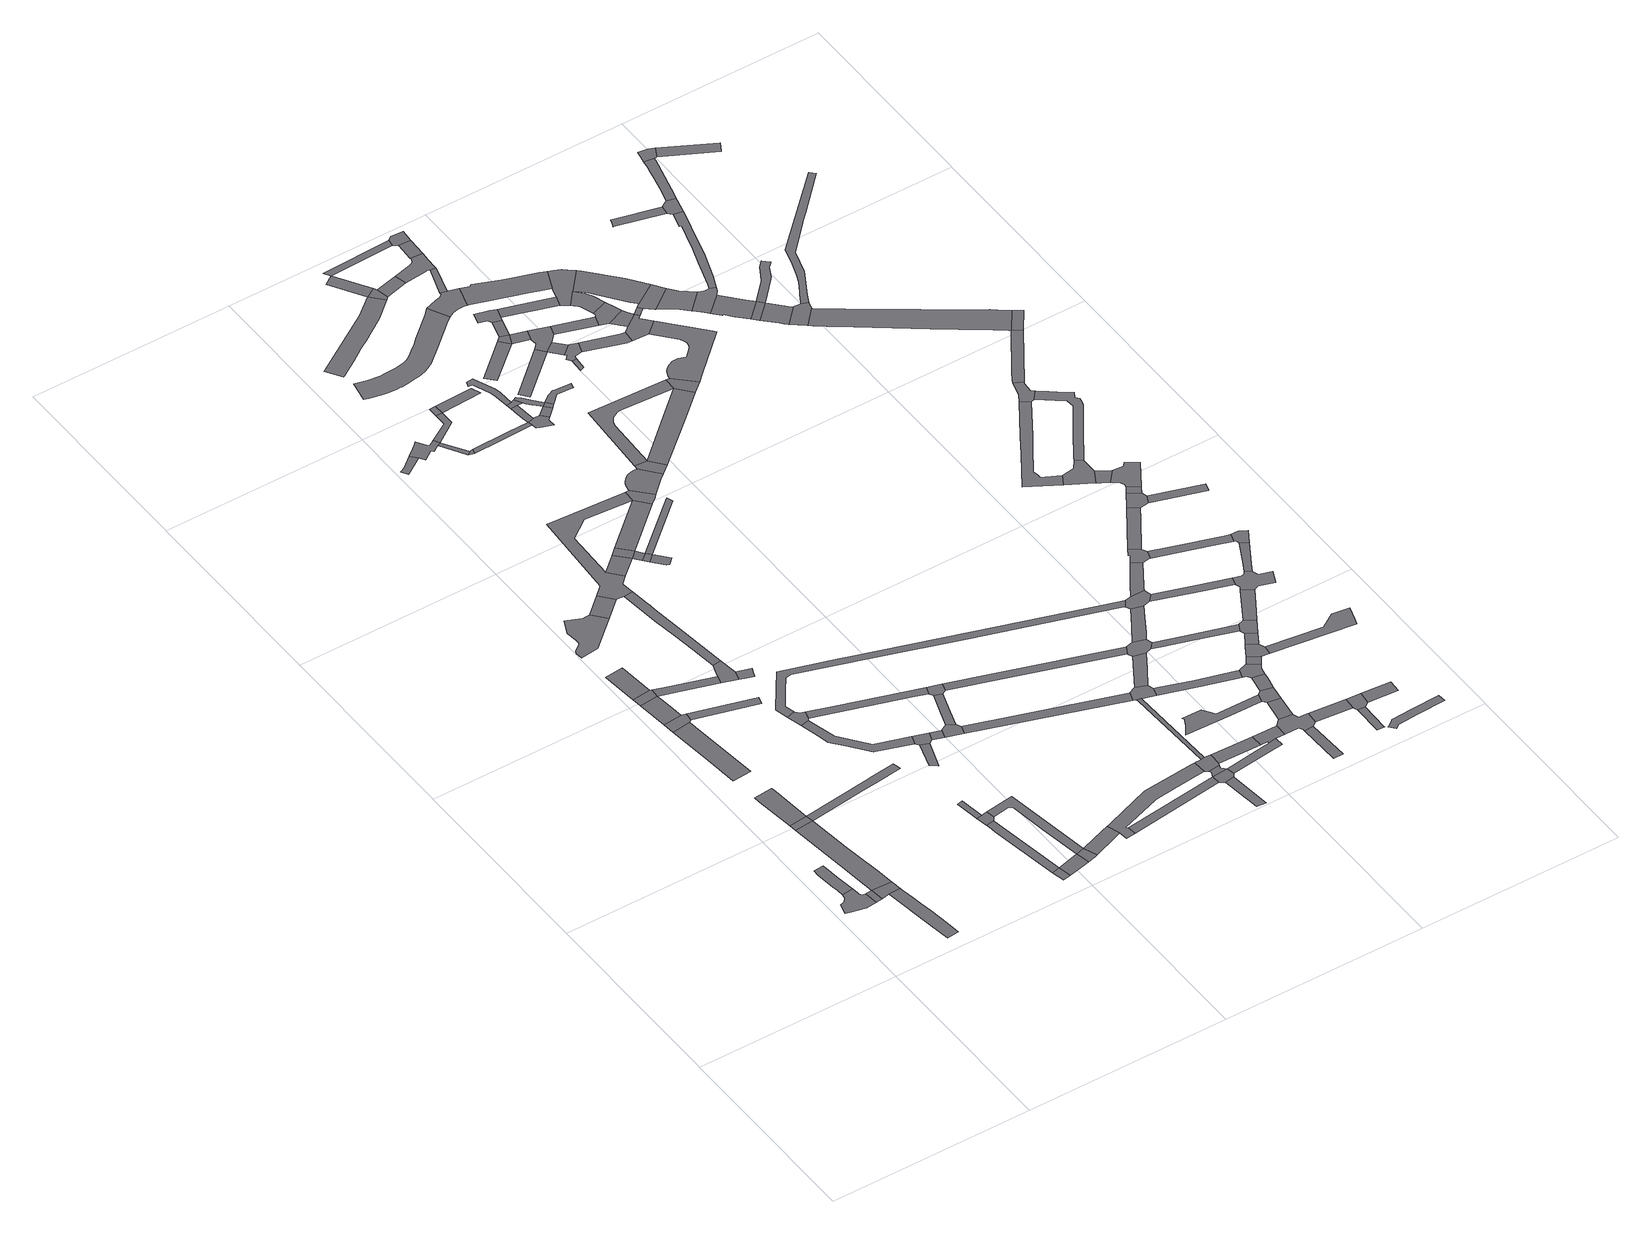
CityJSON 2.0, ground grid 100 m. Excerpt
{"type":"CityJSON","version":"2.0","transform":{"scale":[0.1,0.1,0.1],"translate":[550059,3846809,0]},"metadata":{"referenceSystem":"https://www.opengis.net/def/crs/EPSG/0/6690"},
"CityObjects":{
"road1":{"type":"Road","geometry":[{"type":"MultiSurface","lod":"1","boundaries":[[[0,1,2,3,4,5,6,7,8,9,10,11,12]]]}]},
"road2":{"type":"Road","attributes":{"RoadStructureAttribute.sectionType":"1"},"geometry":[{"type":"MultiSurface","lod":"1","boundaries":[[[13,14,15,16,17,18,19,4,3]]]}]},
"road3":{"type":"Road","attributes":{"RoadStructureAttribute.sectionType":"1"},"geometry":[{"type":"MultiSurface","lod":"1","boundaries":[[[20,12,11,21]]]}]},
"road4":{"type":"Road","attributes":{"RoadStructureAttribute.sectionType":"1"},"geometry":[{"type":"MultiSurface","lod":"1","boundaries":[[[22,23,24,25,26,27,28,29,30,31,32]]]}]},
"road5":{"type":"Road","geometry":[{"type":"MultiSurface","lod":"1","boundaries":[[[20,21,22,32,33]]]}]},
"road6":{"type":"Road","attributes":{"RoadStructureAttribute.sectionType":"1"},"geometry":[{"type":"MultiSurface","lod":"1","boundaries":[[[34,35,36,37,38,39,40,20,33]]]}]},
"road7":{"type":"Road","geometry":[{"type":"MultiSurface","lod":"1","boundaries":[[[41,42,43,38,37]]]}]},
"road8":{"type":"Road","attributes":{"RoadStructureAttribute.sectionType":"1"},"geometry":[{"type":"MultiSurface","lod":"1","boundaries":[[[44,45,46,47,43,42]]]}]},
"road9":{"type":"Road","attributes":{"RoadStructureAttribute.sectionType":"1"},"geometry":[{"type":"MultiSurface","lod":"1","boundaries":[[[48,49,50,51,52,53]]]}]},
"road10":{"type":"Road","geometry":[{"type":"MultiSurface","lod":"1","boundaries":[[[54,55,56,50,49,57,58]]]}]},
"road11":{"type":"Road","attributes":{"RoadStructureAttribute.sectionType":"1"},"geometry":[{"type":"MultiSurface","lod":"1","boundaries":[[[59,60,61,62,56,55]]]}]},
"road12":{"type":"Road","geometry":[{"type":"MultiSurface","lod":"1","boundaries":[[[63,64,62,61,65]]]}]},
"road13":{"type":"Road","attributes":{"RoadStructureAttribute.sectionType":"1"},"geometry":[{"type":"MultiSurface","lod":"1","boundaries":[[[66,67,64,63]]]}]},
"road14":{"type":"Road","attributes":{"RoadStructureAttribute.sectionType":"1"},"geometry":[{"type":"MultiSurface","lod":"1","boundaries":[[[68,69,70,71,72,73,74,75,41,37]]]}]},
"road15":{"type":"Road","attributes":{"RoadStructureAttribute.sectionType":"1"},"geometry":[{"type":"MultiSurface","lod":"1","boundaries":[[[76,77,78,58,57]]]}]},
"road16":{"type":"Road","geometry":[{"type":"MultiSurface","lod":"1","boundaries":[[[79,80,81,82,83,84,85,86,87,88,89,90,91,92,93]]]}]},
"road17":{"type":"Road","attributes":{"RoadStructureAttribute.sectionType":"1"},"geometry":[{"type":"MultiSurface","lod":"1","boundaries":[[[94,65,61,95,96,97]]]}]},
"road18":{"type":"Road","geometry":[{"type":"MultiSurface","lod":"1","boundaries":[[[98,99,100,101]]]}]},
"road19":{"type":"Road","attributes":{"RoadStructureAttribute.sectionType":"1"},"geometry":[{"type":"MultiSurface","lod":"1","boundaries":[[[102,103,104,105,106,107,99,98]]]}]},
"road20":{"type":"Road","geometry":[{"type":"MultiSurface","lod":"1","boundaries":[[[108,109,110,111,112,113,114]]]}]},
"road21":{"type":"Road","geometry":[{"type":"MultiSurface","lod":"1","boundaries":[[[115,93,92,116]]]}]},
"road22":{"type":"Road","geometry":[{"type":"MultiSurface","lod":"1","boundaries":[[[117,118,119,120,121,122]]]}]},
"road23":{"type":"Road","geometry":[{"type":"MultiSurface","lod":"1","boundaries":[[[123,124,125,97,96,126,127]]]}]},
"road24":{"type":"Road","geometry":[{"type":"MultiSurface","lod":"1","boundaries":[[[128,122,121,105,104,129]]]}]},
"road25":{"type":"Road","attributes":{"RoadStructureAttribute.sectionType":"1"},"geometry":[{"type":"MultiSurface","lod":"1","boundaries":[[[130,98,101,131,132]]]}]},
"road26":{"type":"Road","geometry":[{"type":"MultiSurface","lod":"1","boundaries":[[[133,134,135,136,137,127,126]]]}]},
"road27":{"type":"Road","attributes":{"RoadStructureAttribute.sectionType":"1"},"geometry":[{"type":"MultiSurface","lod":"1","boundaries":[[[138,139,140,141,112,111,142,143,144,145,146,147,148]]]}]},
"road28":{"type":"Road","attributes":{"RoadStructureAttribute.sectionType":"1"},"geometry":[{"type":"MultiSurface","lod":"1","boundaries":[[[149,150,151,152,153,154,155,156,157,158,159,160,161,124,123]]]}]},
"road29":{"type":"Road","attributes":{"RoadStructureAttribute.sectionType":"1"},"geometry":[{"type":"MultiSurface","lod":"1","boundaries":[[[162,128,129,163,164,165,130,166]]]}]},
"road30":{"type":"Road","geometry":[{"type":"MultiSurface","lod":"1","boundaries":[[[166,130,132,167,168]]]}]},
"road31":{"type":"Road","geometry":[{"type":"MultiSurface","lod":"1","boundaries":[[[169,170,171,172]]]}]},
"road32":{"type":"Road","attributes":{"RoadStructureAttribute.sectionType":"1"},"geometry":[{"type":"MultiSurface","lod":"1","boundaries":[[[173,174,175,176,177]]]}]},
"road33":{"type":"Road","geometry":[{"type":"MultiSurface","lod":"1","boundaries":[[[178,179,180,166,168,181,182,183]]]}]},
"road34":{"type":"Road","geometry":[{"type":"MultiSurface","lod":"1","boundaries":[[[148,147,169,172,184,185]]]}]},
"road35":{"type":"Road","geometry":[{"type":"MultiSurface","lod":"1","boundaries":[[[186,187,188,189,190]]]}]},
"road36":{"type":"Road","attributes":{"RoadStructureAttribute.sectionType":"1"},"geometry":[{"type":"MultiSurface","lod":"1","boundaries":[[[191,114,113,192,193,194,195]]]}]},
"road37":{"type":"Road","attributes":{"RoadStructureAttribute.sectionType":"1"},"geometry":[{"type":"MultiSurface","lod":"1","boundaries":[[[185,184,196,197]]]}]},
"road38":{"type":"Road","geometry":[{"type":"MultiSurface","lod":"1","boundaries":[[[198,199,200,201,202,203,204,173,177,205,206,207,208,209,210]]]}]},
"road39":{"type":"Road","geometry":[{"type":"MultiSurface","lod":"1","boundaries":[[[211,186,190,212]]]}]},
"road40":{"type":"Road","attributes":{"RoadStructureAttribute.sectionType":"1"},"geometry":[{"type":"MultiSurface","lod":"1","boundaries":[[[213,214,115,116,215,155,154,216,217,189,188,218,219,220,221]]]}]},
"road41":{"type":"Road","geometry":[{"type":"MultiSurface","lod":"1","boundaries":[[[222,197,196,223,224,225]]]}]},
"road42":{"type":"Road","attributes":{"RoadStructureAttribute.sectionType":"1"},"geometry":[{"type":"MultiSurface","lod":"1","boundaries":[[[226,212,190,227,228,229]]]}]},
"road43":{"type":"Road","geometry":[{"type":"MultiSurface","lod":"1","boundaries":[[[229,228,230,231]]]}]},
"road44":{"type":"Road","attributes":{"RoadStructureAttribute.sectionType":"1"},"geometry":[{"type":"MultiSurface","lod":"1","boundaries":[[[209,208,232,233]]]}]},
"road45":{"type":"Road","geometry":[{"type":"MultiSurface","lod":"1","boundaries":[[[234,235,236,231,230]]]}]},
"road46":{"type":"Road","geometry":[{"type":"MultiSurface","lod":"1","boundaries":[[[237,233,232,238]]]}]},
"road47":{"type":"Road","attributes":{"RoadStructureAttribute.sectionType":"1"},"geometry":[{"type":"MultiSurface","lod":"1","boundaries":[[[239,240,222,225,241,242]]]}]},
"road48":{"type":"Road","attributes":{"RoadStructureAttribute.sectionType":"1"},"geometry":[{"type":"MultiSurface","lod":"1","boundaries":[[[243,244,245,246,247,210,209]]]}]},
"road49":{"type":"Road","attributes":{"RoadStructureAttribute.sectionType":"1"},"geometry":[{"type":"MultiSurface","lod":"1","boundaries":[[[220,211,212,248]]]}]},
"road50":{"type":"Road","geometry":[{"type":"MultiSurface","lod":"1","boundaries":[[[195,194,239,242,249,250]]]}]},
"road51":{"type":"Road","geometry":[{"type":"MultiSurface","lod":"1","boundaries":[[[251,252,246,245]]]}]},
"road52":{"type":"Road","attributes":{"RoadStructureAttribute.sectionType":"1"},"geometry":[{"type":"MultiSurface","lod":"1","boundaries":[[[253,254,229,231]]]}]},
"road53":{"type":"Road","attributes":{"RoadStructureAttribute.sectionType":"1"},"geometry":[{"type":"MultiSurface","lod":"1","boundaries":[[[255,256,237,238,257,258]]]}]},
"road54":{"type":"Road","attributes":{"RoadStructureAttribute.sectionType":"1"},"geometry":[{"type":"MultiSurface","lod":"1","boundaries":[[[259,260,261,262,263,264,178,183,265,266,267,268,269,270,271,272,273]]]}]},
"road55":{"type":"Road","attributes":{"RoadStructureAttribute.sectionType":"1"},"geometry":[{"type":"MultiSurface","lod":"1","boundaries":[[[274,267,266,275]]]}]},
"road56":{"type":"Road","attributes":{"RoadStructureAttribute.sectionType":"1"},"geometry":[{"type":"MultiSurface","lod":"1","boundaries":[[[276,277,251,245]]]}]},
"road57":{"type":"Road","attributes":{"RoadStructureAttribute.sectionType":"1"},"geometry":[{"type":"MultiSurface","lod":"1","boundaries":[[[221,220,248,278,279,280]]]}]},
"road58":{"type":"Road","attributes":{"RoadStructureAttribute.sectionType":"1"},"geometry":[{"type":"MultiSurface","lod":"1","boundaries":[[[281,282,283,284,285,286,287,288,289,290,291]]]}]},
"road59":{"type":"Road","attributes":{"RoadStructureAttribute.sectionType":"1"},"geometry":[{"type":"MultiSurface","lod":"1","boundaries":[[[292,224,223,293,294,295]]]}]},
"road60":{"type":"Road","attributes":{"RoadStructureAttribute.sectionType":"1"},"geometry":[{"type":"MultiSurface","lod":"1","boundaries":[[[296,297,298,299,300,301,302,303,304,305,306,307,308,309,310,311,312,313,314,315,316,317,318,319,320,321,322,323,324,325,326,327,328,329,330,331,332,333,334,335,336]]]}]},
"road61":{"type":"Road","attributes":{"RoadStructureAttribute.sectionType":"1"},"geometry":[{"type":"MultiSurface","lod":"1","boundaries":[[[337,338,339,340,341,342,255,343]]]}]},
"road62":{"type":"Road","geometry":[{"type":"MultiSurface","lod":"1","boundaries":[[[344,345,346,347,348,349,350,351,352,353,354,355,280,279,356,357,358]]]}]},
"road63":{"type":"Road","attributes":{"RoadStructureAttribute.sectionType":"1"},"geometry":[{"type":"MultiSurface","lod":"1","boundaries":[[[359,360,361,362,363,364,365,366,110,109,367,368,369,370,371,372,373,374,375,376]]]}]},
"road64":{"type":"Road","geometry":[{"type":"MultiSurface","lod":"1","boundaries":[[[377,378,379,380,381,382,383,384,385,386]]]}]},
"road65":{"type":"Road","geometry":[{"type":"MultiSurface","lod":"1","boundaries":[[[387,388,343,255,258,389,390,391,392,393]]]}]},
"road66":{"type":"Road","geometry":[{"type":"MultiSurface","lod":"1","boundaries":[[[394,386,385,340,339,395]]]}]},
"road67":{"type":"Road","attributes":{"RoadStructureAttribute.sectionType":"1"},"geometry":[{"type":"MultiSurface","lod":"1","boundaries":[[[396,397,387,393,398,399]]]}]},
"road68":{"type":"Road","attributes":{"RoadStructureAttribute.sectionType":"1"},"geometry":[{"type":"MultiSurface","lod":"1","boundaries":[[[400,401,402,403,404,394,395,405,406,407,408,396,409]]]}]},
"road69":{"type":"Road","attributes":{"RoadStructureAttribute.sectionType":"1"},"geometry":[{"type":"MultiSurface","lod":"1","boundaries":[[[410,358,357,411,412]]]}]},
"road70":{"type":"Road","attributes":{"RoadStructureAttribute.sectionType":"1"},"geometry":[{"type":"MultiSurface","lod":"1","boundaries":[[[413,414,415,416]]]}]},
"road71":{"type":"Road","geometry":[{"type":"MultiSurface","lod":"1","boundaries":[[[409,396,399,417]]]}]},
"road72":{"type":"Road","geometry":[{"type":"MultiSurface","lod":"1","boundaries":[[[418,274,275,414,413,419]]]}]},
"road73":{"type":"Road","attributes":{"RoadStructureAttribute.sectionType":"1"},"geometry":[{"type":"MultiSurface","lod":"1","boundaries":[[[420,421,422,423,274,418]]]}]},
"road74":{"type":"Road","attributes":{"RoadStructureAttribute.sectionType":"1"},"geometry":[{"type":"MultiSurface","lod":"1","boundaries":[[[424,250,249,425,426,427,428]]]}]},
"road75":{"type":"Road","geometry":[{"type":"MultiSurface","lod":"1","boundaries":[[[429,430,431,432,259,273,422,421,433,434]]]}]},
"road76":{"type":"Road","geometry":[{"type":"MultiSurface","lod":"1","boundaries":[[[435,436,281,437]]]}]},
"road77":{"type":"Road","geometry":[{"type":"MultiSurface","lod":"1","boundaries":[[[437,281,291,438,439]]]}]},
"road78":{"type":"Road","geometry":[{"type":"MultiSurface","lod":"1","boundaries":[[[440,441,442,443]]]}]},
"road79":{"type":"Road","geometry":[{"type":"MultiSurface","lod":"1","boundaries":[[[444,445,446,447,448,449,450,451,409,417]]]}]},
"road80":{"type":"Road","attributes":{"RoadStructureAttribute.sectionType":"1"},"geometry":[{"type":"MultiSurface","lod":"1","boundaries":[[[452,453,430,429,454,455]]]}]},
"road81":{"type":"Road","geometry":[{"type":"MultiSurface","lod":"1","boundaries":[[[456,457,458,459]]]}]},
"road82":{"type":"Road","attributes":{"RoadStructureAttribute.sectionType":"1"},"geometry":[{"type":"MultiSurface","lod":"1","boundaries":[[[460,439,438,461]]]}]},
"road83":{"type":"Road","attributes":{"RoadStructureAttribute.sectionType":"1"},"geometry":[{"type":"MultiSurface","lod":"1","boundaries":[[[434,433,462,463]]]}]},
"road84":{"type":"Road","attributes":{"RoadStructureAttribute.sectionType":"1"},"geometry":[{"type":"MultiSurface","lod":"1","boundaries":[[[464,410,412,465,466,467,468,469,470,471,472]]]}]},
"road85":{"type":"Road","attributes":{"RoadStructureAttribute.sectionType":"1"},"geometry":[{"type":"MultiSurface","lod":"1","boundaries":[[[473,474,435,475]]]}]},
"road86":{"type":"Road","attributes":{"RoadStructureAttribute.sectionType":"1"},"geometry":[{"type":"MultiSurface","lod":"1","boundaries":[[[476,477,478,479,480,418,419]]]}]},
"road87":{"type":"Road","geometry":[{"type":"MultiSurface","lod":"1","boundaries":[[[481,440,443,482]]]}]},
"road88":{"type":"Road","geometry":[{"type":"MultiSurface","lod":"1","boundaries":[[[483,295,294,452,455,484,485,486,487]]]}]},
"road89":{"type":"Road","geometry":[{"type":"MultiSurface","lod":"1","boundaries":[[[488,489,490,491,492,493,494,495,496,296,336,497,498,499,500,501,502,503,504,505,506]]]}]},
"road90":{"type":"Road","attributes":{"RoadStructureAttribute.sectionType":"1"},"geometry":[{"type":"MultiSurface","lod":"1","boundaries":[[[471,507,412,411,508,509,510]]]}]},
"road91":{"type":"Road","attributes":{"RoadStructureAttribute.sectionType":"1"},"geometry":[{"type":"MultiSurface","lod":"1","boundaries":[[[511,481,482,512]]]}]},
"road92":{"type":"Road","attributes":{"RoadStructureAttribute.sectionType":"1"},"geometry":[{"type":"MultiSurface","lod":"1","boundaries":[[[482,443,513,514]]]}]},
"road93":{"type":"Road","geometry":[{"type":"MultiSurface","lod":"1","boundaries":[[[515,516,517,518,511,512,519,520]]]}]},
"road94":{"type":"Road","geometry":[{"type":"MultiSurface","lod":"1","boundaries":[[[521,522,523,524]]]}]},
"road95":{"type":"Road","geometry":[{"type":"MultiSurface","lod":"1","boundaries":[[[525,526,527,528,529,530,531,460,461,532,533,534,535,536,537,538,539]]]}]},
"road96":{"type":"Road","attributes":{"RoadStructureAttribute.sectionType":"1"},"geometry":[{"type":"MultiSurface","lod":"1","boundaries":[[[540,459,541,542]]]}]},
"road97":{"type":"Road","attributes":{"RoadStructureAttribute.sectionType":"1"},"geometry":[{"type":"MultiSurface","lod":"1","boundaries":[[[535,488,506,543,536]]]}]},
"road98":{"type":"Road","attributes":{"RoadStructureAttribute.sectionType":"1"},"geometry":[{"type":"MultiSurface","lod":"1","boundaries":[[[544,545,483,487,546,547]]]}]},
"road99":{"type":"Road","geometry":[{"type":"MultiSurface","lod":"1","boundaries":[[[514,513,548,456,459,540,549,550]]]}]},
"road100":{"type":"Road","geometry":[{"type":"MultiSurface","lod":"1","boundaries":[[[551,552,553,554,555,556,557,558,559,560]]]}]},
"road101":{"type":"Road","geometry":[{"type":"MultiSurface","lod":"1","boundaries":[[[542,541,561,562,521,524,563,564,565]]]}]},
"road102":{"type":"Road","geometry":[{"type":"MultiSurface","lod":"1","boundaries":[[[463,462,566,479,478,567,568]]]}]},
"road103":{"type":"Road","attributes":{"RoadStructureAttribute.sectionType":"1"},"geometry":[{"type":"MultiSurface","lod":"1","boundaries":[[[569,525,539,570]]]}]},
"road104":{"type":"Road","attributes":{"RoadStructureAttribute.sectionType":"1"},"geometry":[{"type":"MultiSurface","lod":"1","boundaries":[[[571,572,573,486,485,574,575,576]]]}]},
"road105":{"type":"Road","geometry":[{"type":"MultiSurface","lod":"1","boundaries":[[[577,473,475,569,570,578]]]}]},
"road106":{"type":"Road","geometry":[{"type":"MultiSurface","lod":"1","boundaries":[[[579,428,427,544,547,580,581,582]]]}]},
"road107":{"type":"Road","attributes":{"RoadStructureAttribute.sectionType":"1"},"geometry":[{"type":"MultiSurface","lod":"1","boundaries":[[[520,519,583,584]]]}]},
"road108":{"type":"Road","attributes":{"RoadStructureAttribute.sectionType":"1"},"geometry":[{"type":"MultiSurface","lod":"1","boundaries":[[[585,586,587,588]]]}]},
"road109":{"type":"Road","attributes":{"RoadStructureAttribute.sectionType":"1"},"geometry":[{"type":"MultiSurface","lod":"1","boundaries":[[[589,565,564,590,591,592]]]}]},
"road110":{"type":"Road","attributes":{"RoadStructureAttribute.sectionType":"1"},"geometry":[{"type":"MultiSurface","lod":"1","boundaries":[[[550,549,593,594]]]}]},
"road111":{"type":"Road","attributes":{"RoadStructureAttribute.sectionType":"1"},"geometry":[{"type":"MultiSurface","lod":"1","boundaries":[[[595,596,597,598,599,600,601,504,503,602,603,604,605,606,607,608,609,610,611]]]}]},
"road112":{"type":"Road","geometry":[{"type":"MultiSurface","lod":"1","boundaries":[[[612,568,567,613,614,586,585,615,616,617,618,619,620]]]}]},
"road113":{"type":"Road","geometry":[{"type":"MultiSurface","lod":"1","boundaries":[[[472,471,510,621,622]]]}]},
"road114":{"type":"Road","attributes":{"RoadStructureAttribute.sectionType":"1"},"geometry":[{"type":"MultiSurface","lod":"1","boundaries":[[[623,624,612,620,625]]]}]},
"road115":{"type":"Road","attributes":{"RoadStructureAttribute.sectionType":"1"},"geometry":[{"type":"MultiSurface","lod":"1","boundaries":[[[626,627,628,579,582,629,630,631,632]]]}]},
"road116":{"type":"Road","geometry":[{"type":"MultiSurface","lod":"1","boundaries":[[[633,560,559,624,623,625,634,635]]]}]},
"road117":{"type":"Road","attributes":{"RoadStructureAttribute.sectionType":"1"},"geometry":[{"type":"MultiSurface","lod":"1","boundaries":[[[636,633,635,637,638,639]]]}]},
"road118":{"type":"Road","geometry":[{"type":"MultiSurface","lod":"1","boundaries":[[[640,641,642,643,594,593,644,645]]]}]},
"road119":{"type":"Road","attributes":{"RoadStructureAttribute.sectionType":"1"},"geometry":[{"type":"MultiSurface","lod":"1","boundaries":[[[646,647,648,649,650,651,652,653,654,642,641]]]}]},
"road120":{"type":"Road","geometry":[{"type":"MultiSurface","lod":"1","boundaries":[[[655,576,575,656,636,639,657,658]]]}]},
"road121":{"type":"Road","attributes":{"RoadStructureAttribute.sectionType":"1"},"geometry":[{"type":"MultiSurface","lod":"1","boundaries":[[[659,660,661,662,645,644,663,664,665,666]]]}]},
"road122":{"type":"Road","attributes":{"RoadStructureAttribute.sectionType":"1"},"geometry":[{"type":"MultiSurface","lod":"1","boundaries":[[[667,668,581,580,669,670,671,672]]]}]},
"road123":{"type":"Road","attributes":{"RoadStructureAttribute.sectionType":"1"},"geometry":[{"type":"MultiSurface","lod":"1","boundaries":[[[617,616,673,674,675]]]}]},
"road124":{"type":"Road","geometry":[{"type":"MultiSurface","lod":"1","boundaries":[[[666,665,676,677,678,592,591,679,680,681,682,683,684,685]]]}]},
"road125":{"type":"Road","geometry":[{"type":"MultiSurface","lod":"1","boundaries":[[[686,687,688,611,610,689,584,583,690,650,649,691]]]}]},
"road126":{"type":"Road","geometry":[{"type":"MultiSurface","lod":"1","boundaries":[[[692,693,376,375,626,632,694,695]]]}]},
"road127":{"type":"Road","attributes":{"RoadStructureAttribute.sectionType":"1"},"geometry":[{"type":"MultiSurface","lod":"1","boundaries":[[[696,697,698,699,680,679,700,701,702,703,704,705,706,707,708,709,710,711,712,713,714,715,716,717,718,719,622,621]]]}]},
"road128":{"type":"Road","attributes":{"RoadStructureAttribute.sectionType":"1"},"geometry":[{"type":"MultiSurface","lod":"1","boundaries":[[[720,655,658,721]]]}]},
"road129":{"type":"Road","attributes":{"RoadStructureAttribute.sectionType":"1"},"geometry":[{"type":"MultiSurface","lod":"1","boundaries":[[[722,723,724,725,726]]]}]},
"road130":{"type":"Road","geometry":[{"type":"MultiSurface","lod":"1","boundaries":[[[727,666,685,728]]]}]},
"road131":{"type":"Road","geometry":[{"type":"MultiSurface","lod":"1","boundaries":[[[729,730,720,721,731,732,733]]]}]},
"road132":{"type":"Road","attributes":{"RoadStructureAttribute.sectionType":"1"},"geometry":[{"type":"MultiSurface","lod":"1","boundaries":[[[734,735,736,693,692,737,738,739]]]}]},
"road133":{"type":"Road","geometry":[{"type":"MultiSurface","lod":"1","boundaries":[[[675,674,740,741,722,726,742,743,744]]]}]},
"road134":{"type":"Road","attributes":{"RoadStructureAttribute.sectionType":"1"},"geometry":[{"type":"MultiSurface","lod":"1","boundaries":[[[745,746,691,649,747,748,749,750,751,752,753,754]]]}]},
"road135":{"type":"Road","attributes":{"RoadStructureAttribute.sectionType":"1"},"geometry":[{"type":"MultiSurface","lod":"1","boundaries":[[[755,729,733,756,757]]]}]},
"road136":{"type":"Road","geometry":[{"type":"MultiSurface","lod":"1","boundaries":[[[754,753,727,728,758,759,760]]]}]},
"road137":{"type":"Road","geometry":[{"type":"MultiSurface","lod":"1","boundaries":[[[761,672,671,755,757,762]]]}]},
"road138":{"type":"Road","attributes":{"RoadStructureAttribute.sectionType":"1"},"geometry":[{"type":"MultiSurface","lod":"1","boundaries":[[[763,695,694,764,765,766]]]}]},
"road139":{"type":"Road","attributes":{"RoadStructureAttribute.sectionType":"1"},"geometry":[{"type":"MultiSurface","lod":"1","boundaries":[[[767,768,769,770,771,772,773,774,775,776,777]]]}]},
"road140":{"type":"Road","attributes":{"RoadStructureAttribute.sectionType":"1"},"geometry":[{"type":"MultiSurface","lod":"1","boundaries":[[[744,743,778,779]]]}]},
"road141":{"type":"Road","attributes":{"RoadStructureAttribute.sectionType":"1"},"geometry":[{"type":"MultiSurface","lod":"1","boundaries":[[[780,781,782,783,784,785,786,760,759,787,788,789,790]]]}]},
"road142":{"type":"Road","geometry":[{"type":"MultiSurface","lod":"1","boundaries":[[[791,792,793,734,739,794,795,796,797]]]}]},
"road143":{"type":"Road","attributes":{"RoadStructureAttribute.sectionType":"1"},"geometry":[{"type":"MultiSurface","lod":"1","boundaries":[[[798,799,761,762,800,801]]]}]},
"road144":{"type":"Road","geometry":[{"type":"MultiSurface","lod":"1","boundaries":[[[802,803,804,805,790,789,806,807,808,809,810,811,812,813]]]}]},
"road145":{"type":"Road","attributes":{"RoadStructureAttribute.sectionType":"1"},"geometry":[{"type":"MultiSurface","lod":"1","boundaries":[[[814,815,816,817,818,819,732,731]]]}]},
"road146":{"type":"Road","attributes":{"RoadStructureAttribute.sectionType":"1"},"geometry":[{"type":"MultiSurface","lod":"1","boundaries":[[[820,821,810,809,822,823,824,825,826]]]}]},
"road147":{"type":"Road","attributes":{"RoadStructureAttribute.sectionType":"1"},"geometry":[{"type":"MultiSurface","lod":"1","boundaries":[[[827,791,797,828,829]]]}]},
"road148":{"type":"Road","geometry":[{"type":"MultiSurface","lod":"1","boundaries":[[[826,825,830,831]]]}]},
"road149":{"type":"Road","attributes":{"RoadStructureAttribute.sectionType":"1"},"geometry":[{"type":"MultiSurface","lod":"1","boundaries":[[[832,833,796,795,834,835,836,837]]]}]},
"road150":{"type":"Road","attributes":{"RoadStructureAttribute.sectionType":"1"},"geometry":[{"type":"MultiSurface","lod":"1","boundaries":[[[838,839,831,830,840,841,842,843]]]}]},
"road151":{"type":"Road","geometry":[{"type":"MultiSurface","lod":"1","boundaries":[[[844,845,846,766,765,847,798,801,848,849,850,851,852]]]}]},
"road152":{"type":"Road","geometry":[{"type":"MultiSurface","lod":"1","boundaries":[[[853,854,855,856,857,858,859]]]}]},
"road153":{"type":"Road","attributes":{"RoadStructureAttribute.sectionType":"1"},"geometry":[{"type":"MultiSurface","lod":"1","boundaries":[[[860,861,862,863,864,856,855,865,866,867,868,869,870]]]}]},
"road154":{"type":"Road","geometry":[{"type":"MultiSurface","lod":"1","boundaries":[[[871,843,842,872,873,874,875,876,877,878]]]}]},
"road155":{"type":"Road","geometry":[{"type":"MultiSurface","lod":"1","boundaries":[[[879,880,827,829,881,882,883]]]}]},
"road156":{"type":"Road","attributes":{"RoadStructureAttribute.sectionType":"1"},"geometry":[{"type":"MultiSurface","lod":"1","boundaries":[[[884,885,886,844,852,887,888]]]}]},
"road157":{"type":"Road","attributes":{"RoadStructureAttribute.sectionType":"1"},"geometry":[{"type":"MultiSurface","lod":"1","boundaries":[[[858,857,889,890,891]]]}]},
"road158":{"type":"Road","attributes":{"RoadStructureAttribute.sectionType":"1"},"geometry":[{"type":"MultiSurface","lod":"1","boundaries":[[[892,893,894,895,896,897,898,813,812,899,900,901,902,903,904,905,906,907]]]}]},
"road159":{"type":"Road","geometry":[{"type":"MultiSurface","lod":"1","boundaries":[[[908,909,910,911,912,913]]]}]},
"road160":{"type":"Road","attributes":{"RoadStructureAttribute.sectionType":"1"},"geometry":[{"type":"MultiSurface","lod":"1","boundaries":[[[914,879,883,915]]]}]},
"road161":{"type":"Road","attributes":{"RoadStructureAttribute.sectionType":"1"},"geometry":[{"type":"MultiSurface","lod":"1","boundaries":[[[916,917,918,919,920,921,922,923,924,925,926,927,826,831]]]}]},
"road162":{"type":"Road","geometry":[{"type":"MultiSurface","lod":"1","boundaries":[[[928,929,930,891,890,931,932,914,915,933]]]}]},
"road163":{"type":"Road","geometry":[{"type":"MultiSurface","lod":"1","boundaries":[[[837,836,934,884,888,935,936]]]}]},
"road164":{"type":"Road","attributes":{"RoadStructureAttribute.sectionType":"1"},"geometry":[{"type":"MultiSurface","lod":"1","boundaries":[[[937,938,882,881]]]}]},
"road165":{"type":"Road","geometry":[{"type":"MultiSurface","lod":"1","boundaries":[[[939,913,912,892,907,940,941]]]}]},
"road166":{"type":"Road","attributes":{"RoadStructureAttribute.sectionType":"1"},"geometry":[{"type":"MultiSurface","lod":"1","boundaries":[[[942,943,944,945,946,947,948,949,950,951,952,953,954,955,956,957,958,853,859]]]}]},
"road167":{"type":"Road","geometry":[{"type":"MultiSurface","lod":"1","boundaries":[[[959,960,961,962,860,870,952,951,963,964,965]]]}]},
"road168":{"type":"Road","attributes":{"RoadStructureAttribute.sectionType":"1"},"geometry":[{"type":"MultiSurface","lod":"1","boundaries":[[[966,967,968,969,970,971,972,973,974,975,976,977,874,873,978,979,980,981,982,983,984,985,986,987,988,989]]]}]},
"road169":{"type":"Road","attributes":{"RoadStructureAttribute.sectionType":"1"},"geometry":[{"type":"MultiSurface","lod":"1","boundaries":[[[990,991,992,993,994,995,996,997,939,941,998,999,1000,1001,1002]]]}]},
"road170":{"type":"Road","geometry":[{"type":"MultiSurface","lod":"1","boundaries":[[[1003,1004,990,1002,1005,1006,1007,1008]]]}]},
"road171":{"type":"Road","attributes":{"RoadStructureAttribute.sectionType":"1"},"geometry":[{"type":"MultiSurface","lod":"1","boundaries":[[[988,1009,1010,959,965,1011]]]}]},
"road172":{"type":"Road","attributes":{"RoadStructureAttribute.sectionType":"1"},"geometry":[{"type":"MultiSurface","lod":"1","boundaries":[[[1012,1013,1014,1015,1016,1017,1018,1019,1020,1021,1022,1023,1024,1025,1026,1027,878,877]]]}]},
"road173":{"type":"Road","attributes":{"RoadStructureAttribute.sectionType":"1"},"geometry":[{"type":"MultiSurface","lod":"1","boundaries":[[[1028,1029,1030,1007,1006]]]}]},
"road174":{"type":"Road","geometry":[{"type":"MultiSurface","lod":"1","boundaries":[[[989,988,1011,1031]]]}]}
},
"vertices":[
[164,495,0],[157,508,0],[155,518,0],[152,547,0],[96,540,0],[92,520,0],[77,502,0],[54,494,0],[41,441,0],[61,436,0],[135,417,0],[188,424,0],[179,491,0],
[139,648,0],[132,703,0],[129,735,0],[80,730,0],[80,702,0],[91,602,0],[94,575,0],
[213,494,0],[221,428,0],
[262,436,0],[263,429,0],[298,178,0],[313,72,0],[371,79,0],[363,146,0],[349,252,0],[339,312,0],[331,362,0],[322,422,0],[320,437,0],
[313,492,0],
[301,583,0],[285,704,0],[275,779,0],[249,991,0],[157,981,0],[190,697,0],[208,541,0],
[243,1029,0],[242,1029,0],[153,1018,0],
[222,1229,0],[219,1253,0],[127,1244,0],[130,1214,0],
[166,1748,0],[162,1782,0],[71,1772,0],[94,1546,0],[111,1382,0],[205,1388,0],
[170,1837,0],[157,1840,0],[65,1831,0],[174,1795,0],[179,1834,0],
[150,1895,0],[142,1975,0],[139,1995,0],[48,1985,0],
[134,2042,0],[44,2033,0],[143,2039,0],
[115,2222,0],[25,2213,0],
[532,1026,0],[616,1036,0],[735,1051,0],[736,1051,0],[732,1071,0],[728,1091,0],[611,1076,0],[580,1072,0],
[479,1712,0],[485,1730,0],[490,1749,0],
[161,2568,0],[158,2568,0],[149,2568,0],[77,2600,0],[45,2529,0],[50,2474,0],[51,2461,0],[49,2446,0],[11,2416,0],[5,2405,0],[9,2370,0],[98,2379,0],[198,2467,0],[241,2505,0],[186,2568,0],
[217,2016,0],[206,1974,0],[407,1911,0],[420,1953,0],
[945,166,0],[905,155,0],[918,94,0],[958,102,0],
[888,508,0],[883,541,0],[879,562,0],[840,556,0],[842,541,0],[848,502,0],
[579,1572,0],[563,1589,0],[521,1579,0],[540,1504,0],[582,1514,0],[589,1524,0],[602,1564,0],
[277,2650,0],[333,2587,0],
[839,739,0],[830,737,0],[812,732,0],[815,709,0],[830,614,0],[856,618,0],
[484,2025,0],[442,2020,0],[434,1996,0],[481,1888,0],[495,1933,0],
[887,623,0],[894,581,0],
[1053,196,0],[1000,111,0],[1069,128,0],
[506,1879,0],[548,1866,0],[558,1889,0],[568,1912,0],[565,1912,0],
[745,1231,0],[722,1238,0],[673,1302,0],[618,1372,0],[563,1412,0],[576,1354,0],[625,1294,0],[702,1198,0],[709,1196,0],[873,1142,0],[887,1186,0],
[475,2098,0],[455,2259,0],[432,2445,0],[430,2473,0],[427,2495,0],[416,2585,0],[370,2582,0],[371,2582,0],[371,2580,0],[393,2385,0],[411,2256,0],[425,2150,0],[427,2134,0],
[1028,644,0],[974,595,0],[995,584,0],[1022,399,0],[1097,210,0],
[1108,137,0],[1122,143,0],
[885,1125,0],[847,997,0],[879,972,0],[926,1108,0],
[108,3806,0],[51,3759,0],[23,3747,0],[43,3716,0],[134,3775,0],
[1256,264,0],[1224,254,0],[1109,212,0],[1175,163,0],[1197,171,0],[1277,202,0],
[945,1121,0],[959,1163,0],
[472,2821,0],[425,2780,0],[389,2748,0],[446,2684,0],[529,2757,0],
[728,1524,0],[762,1470,0],[1036,1383,0],[1095,1364,0],[1108,1404,0],
[999,1103,0],[1013,1146,0],
[233,3823,0],[216,3813,0],[205,3827,0],[188,3853,0],[177,3865,0],[162,3851,0],[145,3836,0],[152,3748,0],[201,3784,0],[211,3771,0],[244,3794,0],[262,3802,0],[245,3830,0],
[507,2853,0],[564,2789,0],
[350,3134,0],[325,2693,0],[357,2584,0],[411,2626,0],[408,2650,0],[398,2998,0],[498,3069,0],[732,3052,0],[736,3112,0],
[1045,1164,0],[1079,1077,0],[1093,1120,0],[1083,1144,0],
[579,2769,0],[542,2741,0],[558,2722,0],[592,2752,0],
[579,2698,0],[614,2729,0],
[317,3673,0],[335,3687,0],
[628,2642,0],[639,2637,0],[670,2665,0],
[352,3691,0],[346,3666,0],
[1106,1345,0],[1075,1255,0],[1114,1242,0],[1143,1330,0],
[282,3816,0],[372,3879,0],[373,3949,0],[343,3949,0],[342,3890,0],
[789,2988,0],
[1163,1343,0],[1176,1382,0],
[371,3999,0],[341,3998,0],
[870,2954,0],[859,2984,0],
[639,3698,0],[541,3696,0],[474,3670,0],[645,3674,0],
[1782,382,0],[1767,382,0],[1573,363,0],[1510,356,0],[1286,274,0],[1268,268,0],[1282,157,0],[1329,163,0],[1324,207,0],[1317,215,0],[1516,285,0],[1521,287,0],[1622,298,0],[1741,312,0],[1786,317,0],
[1796,269,0],[1797,227,0],
[577,3960,0],[559,4007,0],
[822,3016,0],[834,3028,0],[756,3111,0],
[516,4719,0],[423,4643,0],[107,4442,0],[155,4366,0],[171,4376,0],[182,4383,0],[244,4423,0],[311,4468,0],[358,4499,0],[479,4578,0],[570,4658,0],
[1336,1042,0],[1272,1014,0],[1782,847,0],[1797,894,0],
[682,4520,0],[653,4490,0],[538,4391,0],[528,4381,0],[513,4367,0],[492,4350,0],[455,4319,0],[433,4306,0],[412,4298,0],[399,4295,0],[365,4289,0],[311,4286,0],[287,4284,0],[280,4284,0],[227,4292,0],[164,4307,0],[147,4205,0],[168,4199,0],[185,4194,0],[206,4189,0],[224,4185,0],[239,4183,0],[260,4181,0],[271,4179,0],[297,4178,0],[315,4179,0],[324,4179,0],[365,4183,0],[395,4187,0],[420,4192,0],[439,4197,0],[458,4203,0],[477,4212,0],[506,4229,0],[520,4240,0],[586,4296,0],[690,4386,0],[711,4405,0],[718,4411,0],[726,4417,0],[734,4423,0],
[668,3744,0],[666,3759,0],[661,3810,0],[627,3806,0],[631,3764,0],[635,3732,0],[671,3706,0],
[847,3204,0],[835,3203,0],[823,3201,0],[812,3197,0],[801,3192,0],[791,3185,0],[782,3177,0],[774,3167,0],[767,3157,0],[762,3146,0],[759,3134,0],[757,3123,0],[903,3092,0],[931,3115,0],[859,3203,0],
[2062,1389,0],[1981,1415,0],[1457,1581,0],[942,1744,0],[909,1755,0],[641,1836,0],[584,1755,0],[505,1644,0],[550,1639,0],[606,1720,0],[651,1785,0],[681,1788,0],[1033,1676,0],[1423,1552,0],[1819,1427,0],[2063,1349,0],[2080,1344,0],[2103,1377,0],
[646,3916,0],[640,3947,0],[597,4051,0],[565,4048,0],[554,4023,0],[576,4022,0],[611,3939,0],[615,3916,0],[623,3836,0],[650,3839,0],
[704,3708,0],[682,3706,0],[648,3651,0],[665,3645,0],[722,3623,0],[721,3663,0],[735,3676,0],
[667,3848,0],[688,3809,0],
[747,3744,0],[729,3728,0],[762,3702,0],[775,3715,0],
[756,3773,0],[741,3791,0],[732,3801,0],[699,3839,0],[683,3857,0],[697,3798,0],[715,3779,0],[719,3774,0],[728,3765,0],[766,3762,0],
[861,3224,0],[977,3153,0],[921,3221,0],
[1869,218,0],[1822,210,0],[1846,12,0],[1891,8,0],
[794,3733,0],
[1874,275,0],[1881,235,0],
[1853,295,0],[1859,311,0],[1801,304,0],[1808,294,0],
[1393,1313,0],[1422,1260,0],[1830,1129,0],[1925,1098,0],[1945,1138,0],
[1834,387,0],[1815,384,0],[1807,384,0],[1794,383,0],[1863,322,0],[1865,386,0],
[461,4911,0],[415,4882,0],[563,4749,0],
[586,4672,0],[573,4732,0],
[815,4184,0],[637,4027,0],[677,3985,0],[855,4139,0],
[836,3773,0],[919,3769,0],[919,3774,0],[924,3795,0],[847,3801,0],[836,3802,0],[810,3793,0],[803,3788,0],
[1798,842,0],[1799,828,0],[1818,833,0],[1818,837,0],
[914,4055,0],[703,3865,0],[736,3823,0],[951,4014,0],
[683,4759,0],[697,4701,0],
[2073,317,0],[2072,380,0],
[883,3605,0],[931,3475,0],[938,3499,0],[951,3520,0],[969,3532,0],[988,3541,0],[1007,3543,0],[1264,3526,0],[1266,3590,0],
[785,4958,0],[441,4944,0],[780,4925,0],
[2074,260,0],[2151,270,0],[2148,315,0],[2108,307,0],[2073,302,0],
[835,4202,0],[876,4190,0],
[1835,910,0],[1826,834,0],[1882,817,0],[1895,860,0],[1885,888,0],
[781,4568,0],[780,4562,0],[780,4560,0],[779,4557,0],[765,4547,0],[741,4539,0],[708,4530,0],[684,4521,0],[683,4520,0],[746,4429,0],[757,4434,0],[773,4439,0],[790,4442,0],[806,4443,0],[817,4443,0],[834,4441,0],[864,4544,0],[816,4558,0],[811,4559,0],
[1130,3407,0],[1020,3188,0],[1203,3348,0],[1326,3455,0],
[860,4293,0],[902,4281,0],
[937,4116,0],[952,4167,0],
[895,4359,0],[825,4379,0],[809,4324,0],[850,4313,0],[908,4300,0],[924,4350,0],
[1007,3909,0],[1003,3839,0],[1024,3848,0],[1029,3908,0],
[798,4815,0],[798,4810,0],[798,4803,0],[793,4793,0],[788,4788,0],[781,4784,0],[772,4780,0],[802,4711,0],[820,4713,0],[822,4712,0],[827,4709,0],[853,4706,0],[853,4716,0],[855,4764,0],[858,4812,0],
[999,4051,0],[999,3958,0],[1047,3998,0],
[852,4696,0],
[1936,1073,0],[1884,990,0],[1939,972,0],[1993,1059,0],
[941,4080,0],[1034,4086,0],[1049,4137,0],
[2071,579,0],[2026,582,0],[1988,636,0],[1892,640,0],[1899,634,0],[1880,596,0],[1846,545,0],[2071,539,0],[2228,539,0],[2238,579,0],
[1008,3948,0],[991,3929,0],[1030,3925,0],[1072,3932,0],[1089,3985,0],
[2111,317,0],[2194,315,0],[2195,378,0],
[803,4909,0],[863,4906,0],
[2245,752,0],[2068,804,0],[1914,854,0],[2069,759,0],[2244,707,0],[2256,749,0],
[806,4973,0],[866,4970,0],
[1982,1146,0],[2023,1069,0],[2048,1099,0],[2040,1127,0],
[1156,4221,0],[1172,4272,0],
[2320,287,0],[2276,285,0],[2280,76,0],[2330,77,0],
[1269,3930,0],[1260,3871,0],[1286,3869,0],[1290,3929,0],
[1222,4027,0],[1239,4080,0],
[1199,4437,0],[1074,4478,0],[1043,4489,0],[921,4535,0],[918,4536,0],[916,4535,0],[909,4531,0],[850,4437,0],[935,4409,0],[985,4393,0],[1006,4386,0],[1018,4382,0],[1089,4359,0],[1136,4344,0],[1157,4337,0],[1188,4324,0],[1230,4424,0],
[2225,406,0],[2264,314,0],[2275,296,0],[2341,303,0],[2343,305,0],[2348,365,0],[2316,368,0],[2302,369,0],[2290,397,0],
[1377,3499,0],[1286,3589,0],
[2289,512,0],[2244,519,0],[2306,510,0],
[2091,1319,0],[2064,1274,0],[2037,1232,0],[2048,1138,0],[2065,1164,0],[2094,1213,0],[2148,1303,0],
[2258,594,0],[2311,544,0],[2318,582,0],
[2274,681,0],[2327,627,0],[2330,640,0],[2335,671,0],
[1342,4082,0],[1325,4128,0],[1247,4100,0],[1247,4087,0],[1265,4013,0],[1355,4049,0],
[1302,4191,0],[1291,4212,0],[1284,4224,0],[1249,4262,0],[1193,4194,0],[1204,4185,0],[1210,4179,0],[1218,4171,0],[1221,4168,0],
[2304,764,0],[2262,701,0],[2342,710,0],[2355,729,0],
[1380,4006,0],[1371,4019,0],[1363,4031,0],[1360,4036,0],[1292,3983,0],[1299,3975,0],[1319,3952,0],[1385,3999,0],
[2228,1042,0],[2065,1092,0],[2066,1054,0],[2208,1009,0],[2397,950,0],[2414,985,0],
[2503,291,0],[2523,287,0],[2528,350,0],
[1315,3949,0],[1311,3944,0],[1304,3936,0],[1366,3864,0],[1428,3919,0],[1387,3965,0],[1386,3967,0],[1385,3968,0],[1393,3974,0],[1401,3981,0],
[1305,4384,0],[1287,4400,0],[1256,4413,0],[1175,4279,0],[1179,4205,0],[1334,4359,0],
[2203,1381,0],[2133,1380,0],[2183,1313,0],[2213,1346,0],
[1414,3535,0],[1598,3702,0],[1611,3714,0],[1599,3728,0],[1457,3763,0],[1465,3747,0],[1468,3731,0],[1467,3714,0],[1460,3698,0],[1419,3656,0],[1407,3662,0],[1396,3666,0],[1384,3669,0],[1373,3670,0],[1361,3669,0],[1349,3666,0],[1338,3662,0],[1327,3657,0],[1317,3650,0],[1309,3642,0],[1301,3632,0],[1295,3622,0],[1290,3611,0],[1287,3600,0],
[2327,801,0],[2381,768,0],
[2533,267,0],[2531,118,0],[2568,117,0],[2567,118,0],[2571,265,0],
[1419,4028,0],[1434,4011,0],
[2368,867,0],[2360,854,0],[2422,762,0],[2428,810,0],[2415,838,0],
[2250,1556,0],[2162,1425,0],[2148,1403,0],[2213,1399,0],[2217,1406,0],[2294,1526,0],
[2530,276,0],[2533,270,0],[2572,266,0],[2595,282,0],[2600,344,0],
[1478,4205,0],[1348,4346,0],[1278,4239,0],[1300,4215,0],[1307,4208,0],[1318,4193,0],[1412,4069,0],[1433,4046,0],[1436,4043,0],[1545,4112,0],
[2405,925,0],[2417,840,0],[2451,897,0],
[1474,3976,0],[1476,3974,0],[1586,4057,0],
[2444,996,0],[2493,965,0],
[2389,1289,0],[2366,1255,0],[2542,1199,0],[2554,1237,0],
[2867,150,0],[2726,142,0],[2620,135,0],[2617,135,0],[2614,133,0],[2582,108,0],[2581,109,0],[2605,79,0],[2625,96,0],[2729,102,0],[2869,110,0],
[2741,271,0],[2745,331,0],
[1679,3965,0],[1674,3968,0],[1650,3988,0],[1626,4007,0],[1618,4015,0],[1612,4022,0],[1606,4030,0],[1529,3942,0],[1562,3916,0],[1596,3881,0],[1681,3964,0],
[2288,1630,0],[2268,1599,0],[2275,1594,0],[2323,1534,0],[2334,1531,0],[2348,1574,0],[2335,1599,0],
[2541,1158,0],[2491,1074,0],[2547,1053,0],[2592,1127,0],
[1727,3953,0],[1720,3952,0],[1709,3953,0],[1697,3956,0],[1613,3864,0],[1614,3863,0],[1636,3841,0],[1652,3823,0],[1739,3903,0],[1755,3923,0],[1763,3941,0],[1734,3953,0],
[2829,709,0],[2838,738,0],[2859,807,0],[2775,819,0],[2702,771,0],[2701,771,0],
[1821,3811,0],[1745,3896,0],[1688,3784,0],[1693,3787,0],[1728,3748,0],[1774,3700,0],[1853,3777,0],
[2428,1844,0],[2438,1755,0],[2476,1813,0],
[1800,3672,0],[1880,3748,0],
[2673,1471,0],[2446,1544,0],[2447,1496,0],[2609,1445,0],[2686,1421,0],[2699,1463,0],
[1955,3668,0],[1909,3717,0],[1860,3610,0],[1873,3596,0],[1888,3582,0],[1964,3660,0],
[2617,1243,0],[2609,1230,0],[2592,1225,0],[2550,1172,0],[2615,1135,0],[2690,1113,0],[2717,1176,0],[2657,1195,0],[2646,1225,0],
[2410,2213,0],[2382,2172,0],[2317,2162,0],[2289,2113,0],[2406,2046,0],[2443,2110,0],[2444,2190,0],
[2422,2641,0],[2308,2465,0],[2246,2369,0],[2137,2200,0],[2174,2179,0],[2234,2206,0],[2232,2227,0],[2229,2251,0],[2309,2373,0],[2348,2433,0],[2465,2613,0],
[1974,3660,0],[1919,3558,0],[1950,3531,0],[2022,3610,0],[2025,3618,0],[2029,3633,0],[2033,3646,0],[2000,3658,0],
[2478,1921,0],[2434,1853,0],[2521,1819,0],[2540,1859,0],[2532,1886,0],
[2700,1401,0],[2638,1281,0],[2629,1262,0],[2669,1264,0],[2737,1379,0],
[2427,2033,0],[2459,2015,0],[2508,2071,0],
[1866,4416,0],[1845,4342,0],[1855,4338,0],[1822,4221,0],[1815,4195,0],[1788,4113,0],[1745,3981,0],[1789,4003,0],[1801,4035,0],[1817,4081,0],[1834,4131,0],[1857,4214,0],[1885,4309,0],[1892,4336,0],[1899,4360,0],[1911,4409,0],
[1629,4537,0],[1622,4516,0],[1614,4496,0],[1616,4496,0],[1847,4439,0],[1854,4481,0],
[2499,1953,0],[2553,1919,0],
[1980,3854,0],[1982,3856,0],[1988,3863,0],[2017,3918,0],[2037,3938,0],[2040,3943,0],[2037,3946,0],[2012,3973,0],[1985,3945,0],[1946,3875,0],[1944,3872,0],[1940,3865,0],
[2578,2082,0],[2563,2067,0],[2541,2066,0],[2491,1993,0],[2504,1971,0],[2634,2046,0],
[2697,1418,0],[2775,1443,0],[2739,1463,0],
[2776,1741,0],[2788,1781,0],
[1889,4502,0],[1928,4479,0],[1931,4491,0],
[2550,2349,0],[2578,2390,0],[2634,2475,0],[2641,2497,0],[2644,2515,0],[2631,2532,0],[2647,2560,0],[2587,2604,0],[2558,2626,0],[2516,2660,0],[2483,2618,0],[2555,2562,0],[2593,2532,0],[2596,2494,0],[2525,2387,0],[2506,2359,0],[2420,2229,0],
[2464,2753,0],[2459,2733,0],[2452,2703,0],[2447,2680,0],[2500,2673,0],[2504,2723,0],[2509,2731,0],
[2668,3157,0],[2664,3161,0],[2639,3183,0],[2571,3226,0],[2511,3268,0],[2397,3347,0],[2341,3385,0],[2272,3431,0],[2136,3529,0],[2131,3532,0],[2041,3594,0],[2025,3608,0],[1967,3517,0],[1981,3506,0],[1996,3496,0],[2013,3482,0],[2042,3461,0],[2366,3224,0],[2424,3183,0],[2464,3154,0],[2528,3108,0],[2635,3030,0],[2642,3025,0],[2713,3126,0],
[1947,4756,0],[1945,4745,0],[1939,4717,0],[1936,4699,0],[1928,4663,0],[1920,4624,0],[1910,4584,0],[1897,4533,0],[1947,4551,0],[1987,4706,0],[1988,4711,0],[1991,4724,0],[1995,4748,0],
[1957,4818,0],[1952,4787,0],[2005,4750,0],[2009,4750,0],[2034,4798,0],[2006,4812,0],
[2498,2811,0],[2476,2773,0],[2686,3000,0],
[2054,3690,0],[2125,3815,0],[2160,3936,0],[2287,4067,0],[2293,4073,0],[2335,4114,0],[2506,4288,0],[2495,4299,0],[2483,4310,0],[2134,3972,0],[2108,3882,0],[2088,3821,0],[2069,3776,0],[2039,3723,0],[2032,3711,0],[2005,3667,0],
[2029,4738,0],[2252,4624,0],[2279,4672,0],
[2754,3097,0]
]}
